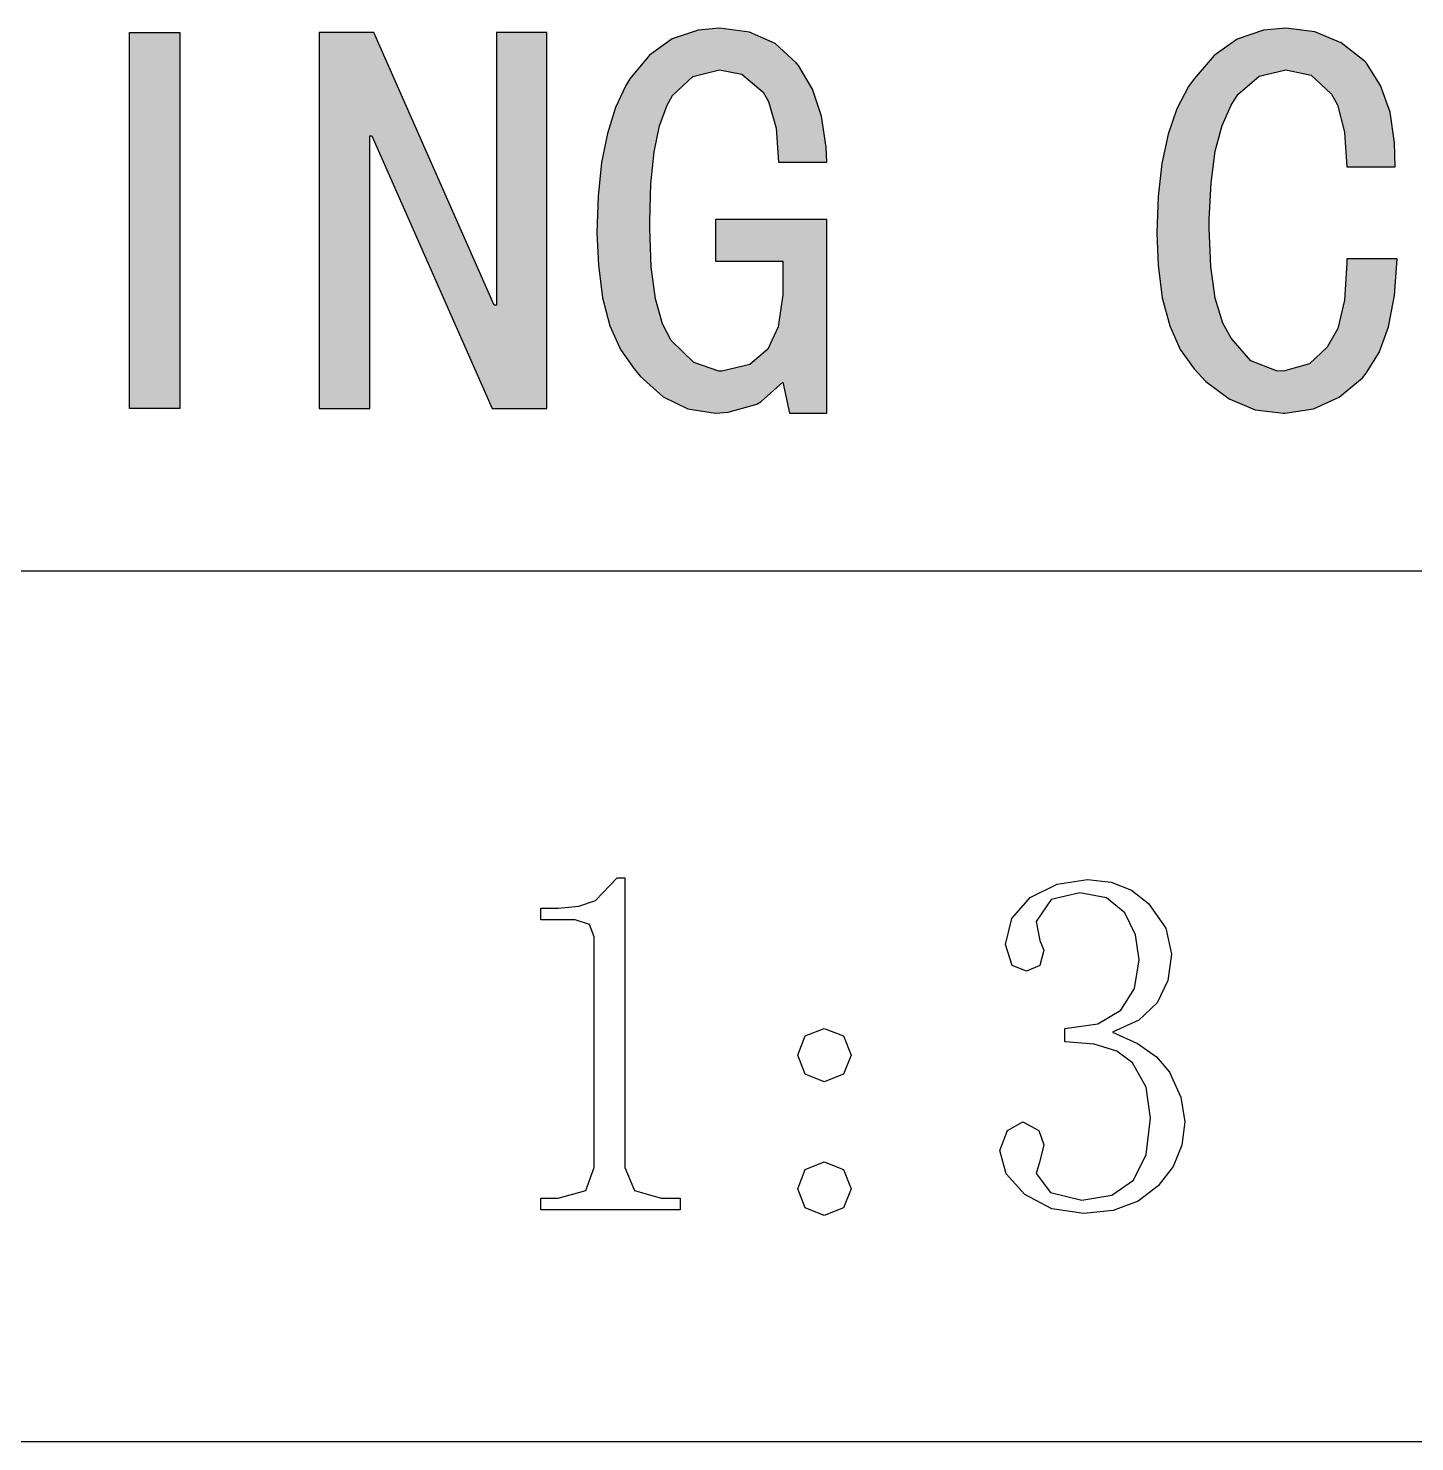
# Model space of a CAD drawing. Extents: x 0 to 420, y 0 to 297.
# Drawn here: x 373.01 to 383.64, y 28.33 to 39.16 of the extents above; entities that cross this region are included whole.
import ezdxf

# ---------------------------------------------------------------- set-up
doc = ezdxf.new("R2010")
doc.units = 0

msp = doc.modelspace()

# ---------------------------------------------------------------- linework, layer by layer
at = {"color": 154, "lineweight": 25, "ltscale": 0.072032}
for p, q in [((373.787, 36.247), (373.787, 39.128)), ((374.173, 39.128), (374.173, 36.247)), ((375.243, 39.128), (375.243, 36.247)), ((376.988, 36.247), (376.988, 39.128))]:
    msp.add_line(p, q, dxfattribs=at)
at = {"color": 154, "lineweight": 25, "ltscale": 0.009668}
for p, q in [((373.787, 39.128), (374.173, 39.128)), ((374.173, 36.247), (373.787, 36.247))]:
    msp.add_line(p, q, dxfattribs=at)
at = {"color": 154, "lineweight": 25, "ltscale": 0.010467}
for p, q in [((375.662, 39.128), (375.243, 39.128)), ((376.569, 36.247), (376.988, 36.247))]:
    msp.add_line(p, q, dxfattribs=at)
at = {"color": 154, "lineweight": 25, "ltscale": 0.057115}
msp.add_line((376.584, 37.038), (375.662, 39.128), dxfattribs=at)
at = {"color": 154, "lineweight": 25, "ltscale": 0.009667}
for p, q in [((376.988, 39.128), (376.601, 39.128)), ((383.506, 37.393), (383.12, 37.393)), ((375.243, 36.247), (375.63, 36.247))]:
    msp.add_line(p, q, dxfattribs=at)
at = {"color": 154, "lineweight": 25, "ltscale": 0.052261}
msp.add_line((376.601, 39.128), (376.601, 37.038), dxfattribs=at)
at = {"color": 154, "lineweight": 25, "ltscale": 0.005287}
msp.add_line((378.148, 39.146), (377.947, 39.079), dxfattribs=at)
at = {"color": 154, "lineweight": 25, "ltscale": 0.004086}
msp.add_line((378.311, 39.16), (378.148, 39.146), dxfattribs=at)
at = {"color": 154, "lineweight": 25, "ltscale": 0.005788}
msp.add_line((378.54, 39.131), (378.311, 39.16), dxfattribs=at)
at = {"color": 154, "lineweight": 25, "ltscale": 0.005402}
msp.add_line((378.738, 39.044), (378.54, 39.131), dxfattribs=at)
at = {"color": 154, "lineweight": 25, "ltscale": 0.00531}
msp.add_line((382.48, 39.146), (382.279, 39.076), dxfattribs=at)
at = {"color": 154, "lineweight": 25, "ltscale": 0.004304}
msp.add_line((382.651, 39.16), (382.48, 39.146), dxfattribs=at)
at = {"color": 154, "lineweight": 25, "ltscale": 0.005635}
msp.add_line((382.875, 39.134), (382.651, 39.16), dxfattribs=at)
at = {"color": 154, "lineweight": 25, "ltscale": 0.005441}
msp.add_line((383.076, 39.05), (382.875, 39.134), dxfattribs=at)
at = {"color": 154, "lineweight": 25, "ltscale": 0.005365}
msp.add_line((377.947, 39.079), (377.773, 38.954), dxfattribs=at)
at = {"color": 154, "lineweight": 25, "ltscale": 0.005452}
msp.add_line((378.898, 38.896), (378.738, 39.044), dxfattribs=at)
at = {"color": 154, "lineweight": 25, "ltscale": 0.005424}
msp.add_line((382.279, 39.076), (382.102, 38.951), dxfattribs=at)
at = {"color": 154, "lineweight": 25, "ltscale": 0.005642}
msp.add_line((383.253, 38.91), (383.076, 39.05), dxfattribs=at)
at = {"color": 154, "lineweight": 25, "ltscale": 0.005835}
msp.add_line((377.773, 38.954), (377.624, 38.774), dxfattribs=at)
at = {"color": 154, "lineweight": 25, "ltscale": 0.000670305}
msp.add_line((378.915, 38.876), (378.898, 38.896), dxfattribs=at)
at = {"color": 154, "lineweight": 25, "ltscale": 0.005873}
msp.add_line((382.102, 38.951), (381.948, 38.774), dxfattribs=at)
at = {"color": 154, "lineweight": 25, "ltscale": 0.000616962}
msp.add_line((383.271, 38.893), (383.253, 38.91), dxfattribs=at)
at = {"color": 154, "lineweight": 25, "ltscale": 0.005062}
msp.add_line((383.378, 38.721), (383.271, 38.893), dxfattribs=at)
at = {"color": 154, "lineweight": 25, "ltscale": 0.001533}
msp.add_line((377.624, 38.774), (377.592, 38.721), dxfattribs=at)
at = {"color": 154, "lineweight": 25, "ltscale": 0.005349}
for p, q in [((377.95, 38.646), (378.107, 38.791)), ((382.846, 38.8), (383.003, 38.655))]:
    msp.add_line(p, q, dxfattribs=at)
at = {"color": 154, "lineweight": 25, "ltscale": 0.005236}
msp.add_line((378.107, 38.791), (378.311, 38.841), dxfattribs=at)
at = {"color": 154, "lineweight": 25, "ltscale": 0.004362}
msp.add_line((378.311, 38.841), (378.482, 38.809), dxfattribs=at)
at = {"color": 154, "lineweight": 25, "ltscale": 0.005315}
msp.add_line((378.482, 38.809), (378.645, 38.672), dxfattribs=at)
at = {"color": 154, "lineweight": 25, "ltscale": 0.005248}
msp.add_line((379.023, 38.695), (378.915, 38.876), dxfattribs=at)
at = {"color": 154, "lineweight": 25, "ltscale": 0.001835}
msp.add_line((381.948, 38.774), (381.907, 38.713), dxfattribs=at)
at = {"color": 154, "lineweight": 25, "ltscale": 0.005409}
msp.add_line((382.285, 38.652), (382.448, 38.794), dxfattribs=at)
at = {"color": 154, "lineweight": 25, "ltscale": 0.005219}
msp.add_line((382.448, 38.794), (382.651, 38.841), dxfattribs=at)
at = {"color": 154, "lineweight": 25, "ltscale": 0.004975}
msp.add_line((382.651, 38.841), (382.846, 38.8), dxfattribs=at)
at = {"color": 154, "lineweight": 25, "ltscale": 0.00465}
msp.add_line((377.592, 38.721), (377.514, 38.553), dxfattribs=at)
at = {"color": 154, "lineweight": 25, "ltscale": 0.002082}
msp.add_line((378.645, 38.672), (378.686, 38.599), dxfattribs=at)
at = {"color": 154, "lineweight": 25, "ltscale": 0.005516}
msp.add_line((379.093, 38.486), (379.023, 38.695), dxfattribs=at)
at = {"color": 154, "lineweight": 25, "ltscale": 0.00478}
msp.add_line((381.907, 38.713), (381.817, 38.544), dxfattribs=at)
at = {"color": 154, "lineweight": 25, "ltscale": 0.005403}
msp.add_line((383.451, 38.518), (383.378, 38.721), dxfattribs=at)
at = {"color": 154, "lineweight": 25, "ltscale": 0.004185}
msp.add_line((377.851, 38.413), (377.909, 38.57), dxfattribs=at)
at = {"color": 154, "lineweight": 25, "ltscale": 0.002146}
msp.add_line((377.909, 38.57), (377.95, 38.646), dxfattribs=at)
at = {"color": 154, "lineweight": 25, "ltscale": 0.005292}
msp.add_line((378.686, 38.599), (378.744, 38.396), dxfattribs=at)
at = {"color": 154, "lineweight": 25, "ltscale": 0.004229}
msp.add_line((382.163, 38.416), (382.233, 38.57), dxfattribs=at)
at = {"color": 154, "lineweight": 25, "ltscale": 0.00242}
msp.add_line((382.233, 38.57), (382.285, 38.652), dxfattribs=at)
at = {"color": 154, "lineweight": 25, "ltscale": 0.002309}
msp.add_line((383.003, 38.655), (383.047, 38.573), dxfattribs=at)
at = {"color": 154, "lineweight": 25, "ltscale": 0.005413}
msp.add_line((383.047, 38.573), (383.102, 38.364), dxfattribs=at)
at = {"color": 154, "lineweight": 25, "ltscale": 0.005173}
msp.add_line((377.514, 38.553), (377.453, 38.355), dxfattribs=at)
at = {"color": 154, "lineweight": 25, "ltscale": 0.005952}
for p, q in [((379.128, 38.25), (379.093, 38.486)), ((383.486, 38.282), (383.451, 38.518))]:
    msp.add_line(p, q, dxfattribs=at)
at = {"color": 154, "lineweight": 25, "ltscale": 0.005149}
msp.add_line((381.817, 38.544), (381.75, 38.349), dxfattribs=at)
at = {"color": 154, "lineweight": 25, "ltscale": 0.005716}
msp.add_line((377.453, 38.355), (377.406, 38.131), dxfattribs=at)
at = {"color": 154, "lineweight": 25, "ltscale": 0.005118}
msp.add_line((377.811, 38.213), (377.851, 38.413), dxfattribs=at)
at = {"color": 154, "lineweight": 25, "ltscale": 0.006561}
msp.add_line((378.744, 38.396), (378.764, 38.134), dxfattribs=at)
at = {"color": 154, "lineweight": 25, "ltscale": 0.005732}
msp.add_line((381.75, 38.349), (381.701, 38.125), dxfattribs=at)
at = {"color": 154, "lineweight": 25, "ltscale": 0.005113}
msp.add_line((382.111, 38.218), (382.163, 38.416), dxfattribs=at)
at = {"color": 154, "lineweight": 25, "ltscale": 0.006629}
msp.add_line((383.102, 38.364), (383.12, 38.099), dxfattribs=at)
at = {"color": 154, "lineweight": 25, "ltscale": 0.052189}
msp.add_line((375.63, 36.247), (375.63, 38.335), dxfattribs=at)
at = {"color": 154, "lineweight": 25, "ltscale": 0.000436401}
for p, q in [((375.63, 38.335), (375.647, 38.335)), ((376.601, 37.038), (376.584, 37.038))]:
    msp.add_line(p, q, dxfattribs=at)
at = {"color": 154, "lineweight": 25, "ltscale": 0.057049}
msp.add_line((375.647, 38.335), (376.569, 36.247), dxfattribs=at)
at = {"color": 154, "lineweight": 25, "ltscale": 0.002911}
msp.add_line((379.133, 38.134), (379.128, 38.25), dxfattribs=at)
at = {"color": 154, "lineweight": 25, "ltscale": 0.00458}
msp.add_line((383.489, 38.099), (383.486, 38.282), dxfattribs=at)
at = {"color": 154, "lineweight": 25, "ltscale": 0.00643}
msp.add_line((377.406, 38.131), (377.38, 37.875), dxfattribs=at)
at = {"color": 154, "lineweight": 25, "ltscale": 0.006141}
msp.add_line((377.784, 37.968), (377.811, 38.213), dxfattribs=at)
at = {"color": 154, "lineweight": 25, "ltscale": 0.009231}
for p, q in [((378.764, 38.134), (379.133, 38.134)), ((383.12, 38.099), (383.489, 38.099))]:
    msp.add_line(p, q, dxfattribs=at)
at = {"color": 154, "lineweight": 25, "ltscale": 0.006365}
msp.add_line((381.701, 38.125), (381.672, 37.872), dxfattribs=at)
at = {"color": 154, "lineweight": 25, "ltscale": 0.006086}
msp.add_line((382.079, 37.977), (382.111, 38.218), dxfattribs=at)
at = {"color": 154, "lineweight": 25, "ltscale": 0.007199}
msp.add_line((377.776, 37.681), (377.784, 37.968), dxfattribs=at)
at = {"color": 154, "lineweight": 25, "ltscale": 0.00706}
msp.add_line((382.064, 37.695), (382.079, 37.977), dxfattribs=at)
at = {"color": 154, "lineweight": 25, "ltscale": 0.007054}
msp.add_line((377.38, 37.875), (377.371, 37.593), dxfattribs=at)
at = {"color": 154, "lineweight": 25, "ltscale": 0.006981}
msp.add_line((381.672, 37.872), (381.663, 37.593), dxfattribs=at)
at = {"color": 154, "lineweight": 25, "ltscale": 0.02137}
msp.add_line((379.133, 37.695), (378.279, 37.695), dxfattribs=at)
at = {"color": 154, "lineweight": 25, "ltscale": 0.007996}
msp.add_line((378.279, 37.695), (378.279, 37.375), dxfattribs=at)
at = {"color": 154, "lineweight": 25, "ltscale": 0.03707}
msp.add_line((379.133, 36.212), (379.133, 37.695), dxfattribs=at)
at = {"color": 154, "lineweight": 25, "ltscale": 0.001672}
msp.add_line((382.064, 37.628), (382.064, 37.695), dxfattribs=at)
at = {"color": 154, "lineweight": 25, "ltscale": 0.006185}
msp.add_line((377.371, 37.593), (377.383, 37.346), dxfattribs=at)
at = {"color": 154, "lineweight": 25, "ltscale": 0.001308}
msp.add_line((377.776, 37.628), (377.776, 37.681), dxfattribs=at)
at = {"color": 154, "lineweight": 25, "ltscale": 0.00742}
msp.add_line((377.787, 37.332), (377.776, 37.628), dxfattribs=at)
at = {"color": 154, "lineweight": 25, "ltscale": 0.006182}
msp.add_line((381.663, 37.593), (381.672, 37.346), dxfattribs=at)
at = {"color": 154, "lineweight": 25, "ltscale": 0.007347}
msp.add_line((382.076, 37.335), (382.064, 37.628), dxfattribs=at)
at = {"color": 154, "lineweight": 25, "ltscale": 0.012939}
msp.add_line((378.279, 37.375), (378.796, 37.375), dxfattribs=at)
at = {"color": 154, "lineweight": 25, "ltscale": 0.004652}
msp.add_line((378.796, 37.375), (378.796, 37.189), dxfattribs=at)
at = {"color": 154, "lineweight": 25, "ltscale": 0.000799465}
msp.add_line((383.12, 37.393), (383.12, 37.361), dxfattribs=at)
at = {"color": 154, "lineweight": 25, "ltscale": 0.006996}
msp.add_line((383.486, 37.114), (383.506, 37.393), dxfattribs=at)
at = {"color": 154, "lineweight": 25, "ltscale": 0.006302}
for p, q in [((377.383, 37.346), (377.415, 37.096)), ((381.672, 37.346), (381.704, 37.096))]:
    msp.add_line(p, q, dxfattribs=at)
at = {"color": 154, "lineweight": 25, "ltscale": 0.006158}
msp.add_line((377.819, 37.087), (377.787, 37.332), dxfattribs=at)
at = {"color": 154, "lineweight": 25, "ltscale": 0.006096}
msp.add_line((382.111, 37.093), (382.076, 37.335), dxfattribs=at)
at = {"color": 154, "lineweight": 25, "ltscale": 0.007137}
msp.add_line((383.12, 37.361), (383.102, 37.076), dxfattribs=at)
at = {"color": 154, "lineweight": 25, "ltscale": 0.001744}
msp.add_line((378.796, 37.189), (378.796, 37.119), dxfattribs=at)
at = {"color": 154, "lineweight": 25, "ltscale": 0.005553}
msp.add_line((377.415, 37.096), (377.47, 36.881), dxfattribs=at)
at = {"color": 154, "lineweight": 25, "ltscale": 0.004992}
msp.add_line((377.874, 36.896), (377.819, 37.087), dxfattribs=at)
at = {"color": 154, "lineweight": 25, "ltscale": 0.00624}
msp.add_line((378.796, 37.119), (378.761, 36.872), dxfattribs=at)
at = {"color": 154, "lineweight": 25, "ltscale": 0.005572}
msp.add_line((381.704, 37.096), (381.762, 36.881), dxfattribs=at)
at = {"color": 154, "lineweight": 25, "ltscale": 0.005013}
msp.add_line((382.169, 36.901), (382.111, 37.093), dxfattribs=at)
at = {"color": 154, "lineweight": 25, "ltscale": 0.005536}
for p, q in [((383.102, 37.076), (383.05, 36.861)), ((378.543, 36.584), (378.328, 36.532))]:
    msp.add_line(p, q, dxfattribs=at)
at = {"color": 154, "lineweight": 25, "ltscale": 0.006144}
msp.add_line((383.439, 36.872), (383.486, 37.114), dxfattribs=at)
at = {"color": 154, "lineweight": 25, "ltscale": 0.005011}
for p, q in [((377.47, 36.881), (377.552, 36.698)), ((381.762, 36.881), (381.843, 36.698))]:
    msp.add_line(p, q, dxfattribs=at)
at = {"color": 154, "lineweight": 25, "ltscale": 0.003609}
msp.add_line((377.941, 36.768), (377.874, 36.896), dxfattribs=at)
at = {"color": 154, "lineweight": 25, "ltscale": 0.004747}
msp.add_line((378.761, 36.872), (378.68, 36.701), dxfattribs=at)
at = {"color": 154, "lineweight": 25, "ltscale": 0.003318}
msp.add_line((382.233, 36.785), (382.169, 36.901), dxfattribs=at)
at = {"color": 154, "lineweight": 25, "ltscale": 0.004102}
msp.add_line((383.05, 36.861), (382.968, 36.718), dxfattribs=at)
at = {"color": 154, "lineweight": 25, "ltscale": 0.005266}
for p, q in [((383.367, 36.675), (383.439, 36.872)), ((377.88, 36.337), (378.069, 36.244))]:
    msp.add_line(p, q, dxfattribs=at)
at = {"color": 154, "lineweight": 25, "ltscale": 0.006014}
msp.add_line((378.113, 36.599), (377.941, 36.768), dxfattribs=at)
at = {"color": 154, "lineweight": 25, "ltscale": 0.005771}
msp.add_line((382.384, 36.611), (382.233, 36.785), dxfattribs=at)
at = {"color": 154, "lineweight": 25, "ltscale": 0.00468}
msp.add_line((382.968, 36.718), (382.832, 36.59), dxfattribs=at)
at = {"color": 154, "lineweight": 25, "ltscale": 0.004537}
msp.add_line((377.552, 36.698), (377.656, 36.55), dxfattribs=at)
at = {"color": 154, "lineweight": 25, "ltscale": 0.004486}
msp.add_line((378.68, 36.701), (378.543, 36.584), dxfattribs=at)
at = {"color": 154, "lineweight": 25, "ltscale": 0.004538}
msp.add_line((381.843, 36.698), (381.948, 36.55), dxfattribs=at)
at = {"color": 154, "lineweight": 25, "ltscale": 0.005224}
msp.add_line((382.579, 36.535), (382.384, 36.611), dxfattribs=at)
at = {"color": 154, "lineweight": 25, "ltscale": 0.004638}
msp.add_line((383.268, 36.518), (383.367, 36.675), dxfattribs=at)
at = {"color": 154, "lineweight": 25, "ltscale": 0.001806}
msp.add_line((377.656, 36.55), (377.703, 36.494), dxfattribs=at)
at = {"color": 154, "lineweight": 25, "ltscale": 0.00508}
msp.add_line((378.305, 36.532), (378.113, 36.599), dxfattribs=at)
at = {"color": 154, "lineweight": 25, "ltscale": 0.00058136}
msp.add_line((378.328, 36.532), (378.305, 36.532), dxfattribs=at)
at = {"color": 154, "lineweight": 25, "ltscale": 0.003291}
msp.add_line((381.948, 36.55), (382.038, 36.454), dxfattribs=at)
at = {"color": 154, "lineweight": 25, "ltscale": 0.001384}
msp.add_line((382.634, 36.532), (382.579, 36.535), dxfattribs=at)
at = {"color": 154, "lineweight": 25, "ltscale": 0.005152}
msp.add_line((382.832, 36.59), (382.634, 36.532), dxfattribs=at)
at = {"color": 154, "lineweight": 25, "ltscale": 0.001136}
msp.add_line((383.239, 36.483), (383.268, 36.518), dxfattribs=at)
at = {"color": 154, "lineweight": 25, "ltscale": 0.005921}
msp.add_line((377.703, 36.494), (377.88, 36.337), dxfattribs=at)
at = {"color": 154, "lineweight": 25, "ltscale": 0.00556}
msp.add_line((378.63, 36.3), (378.796, 36.448), dxfattribs=at)
at = {"color": 154, "lineweight": 25, "ltscale": 0.006031}
msp.add_line((378.796, 36.448), (378.848, 36.212), dxfattribs=at)
at = {"color": 154, "lineweight": 25, "ltscale": 0.005612}
msp.add_line((382.038, 36.454), (382.218, 36.32), dxfattribs=at)
at = {"color": 154, "lineweight": 25, "ltscale": 0.00578}
msp.add_line((383.061, 36.334), (383.239, 36.483), dxfattribs=at)
at = {"color": 154, "lineweight": 25, "ltscale": 0.00101}
msp.add_line((378.596, 36.279), (378.63, 36.3), dxfattribs=at)
at = {"color": 154, "lineweight": 25, "ltscale": 0.005345}
msp.add_line((382.218, 36.32), (382.416, 36.238), dxfattribs=at)
at = {"color": 154, "lineweight": 25, "ltscale": 0.005432}
msp.add_line((382.864, 36.244), (383.061, 36.334), dxfattribs=at)
at = {"color": 154, "lineweight": 25, "ltscale": 0.005294}
msp.add_line((378.069, 36.244), (378.279, 36.212), dxfattribs=at)
at = {"color": 154, "lineweight": 25, "ltscale": 0.002476}
msp.add_line((378.279, 36.212), (378.377, 36.218), dxfattribs=at)
at = {"color": 154, "lineweight": 25, "ltscale": 0.005661}
msp.add_line((378.377, 36.218), (378.596, 36.279), dxfattribs=at)
at = {"color": 154, "lineweight": 25, "ltscale": 0.007123}
msp.add_line((378.848, 36.212), (379.133, 36.212), dxfattribs=at)
at = {"color": 154, "lineweight": 25, "ltscale": 0.005491}
msp.add_line((382.416, 36.238), (382.634, 36.212), dxfattribs=at)
at = {"color": 154, "lineweight": 25, "ltscale": 0.000217438}
msp.add_line((382.634, 36.212), (382.643, 36.212), dxfattribs=at)
at = {"color": 154, "lineweight": 25, "ltscale": 0.005582}
msp.add_line((382.643, 36.212), (382.864, 36.244), dxfattribs=at)
at = {"color": 7, "lineweight": 25}
for p, q in [((415, 35), (235, 35)), ((415, 28.33), (363, 28.33))]:
    msp.add_line(p, q, dxfattribs=at)
for points in [[(377.585, 32.652), (377.585, 30.43), (377.658, 30.254), (377.863, 30.196), (378.009, 30.196), (378.009, 30.108), (376.942, 30.108), (376.942, 30.196), (377.074, 30.196), (377.286, 30.254), (377.351, 30.43), (377.351, 32.199), (377.315, 32.294), (377.205, 32.33), (376.942, 32.33), (376.942, 32.418), (377.074, 32.418), (377.233, 32.433), (377.359, 32.477), (377.527, 32.652)], [(381.878, 30.781), (381.855, 30.603), (381.787, 30.44), (381.673, 30.291), (381.519, 30.173), (381.329, 30.102), (381.103, 30.079), (380.858, 30.115), (380.65, 30.225), (380.507, 30.382), (380.46, 30.561), (380.518, 30.715), (380.635, 30.781), (380.759, 30.715), (380.796, 30.605), (380.767, 30.481), (380.737, 30.386), (380.847, 30.24), (381.088, 30.181), (381.318, 30.22), (381.483, 30.335), (381.582, 30.53), (381.614, 30.81), (381.58, 31.048), (381.476, 31.234), (381.356, 31.323), (381.183, 31.377), (380.957, 31.395), (380.957, 31.497), (381.211, 31.532), (381.388, 31.636), (381.492, 31.802), (381.527, 32.023), (381.499, 32.215), (381.417, 32.382), (381.276, 32.497), (381.074, 32.535), (380.854, 32.484), (380.737, 32.316), (380.767, 32.17), (380.796, 32.096), (380.767, 31.98), (380.664, 31.936), (380.555, 31.98), (380.503, 32.14), (380.551, 32.34), (380.693, 32.499), (380.898, 32.603), (381.132, 32.637), (381.314, 32.617), (381.47, 32.556), (381.6, 32.455), (381.731, 32.266), (381.775, 32.067), (381.748, 31.864), (381.666, 31.694), (381.525, 31.561), (381.322, 31.468), (381.514, 31.382), (381.66, 31.279), (381.761, 31.161), (381.848, 30.971)], [(379.319, 31.292), (379.261, 31.146), (379.114, 31.088), (378.968, 31.146), (378.91, 31.292), (378.968, 31.439), (379.114, 31.497), (379.261, 31.439)], [(379.319, 30.269), (379.261, 30.123), (379.114, 30.064), (378.968, 30.123), (378.91, 30.269), (378.968, 30.415), (379.114, 30.474), (379.261, 30.415)]]:
    msp.add_lwpolyline(points, close=True, dxfattribs=at)
at = {"color": 154, "lineweight": 5}
for points in [[(373.787, 39.128), (373.787, 36.247), (374.173, 39.128), (374.173, 36.247)], [(375.662, 39.128), (375.243, 39.128), (375.647, 38.335), (375.63, 38.335)], [(375.243, 39.128), (375.243, 36.247), (375.63, 38.335), (375.63, 36.247)], [(375.662, 39.128), (375.647, 38.335), (376.584, 37.038), (376.569, 36.247)], [(376.988, 36.247), (376.988, 39.128), (376.601, 37.038), (376.601, 39.128)], [(377.947, 39.079), (377.95, 38.646), (378.148, 39.146)], [(377.95, 38.646), (378.107, 38.791), (378.148, 39.146), (378.311, 38.841)], [(378.148, 39.146), (378.311, 38.841), (378.311, 39.16), (378.482, 38.809)], [(378.311, 39.16), (378.482, 38.809), (378.54, 39.131), (378.645, 38.672)], [(378.54, 39.131), (378.645, 38.672), (378.738, 39.044)], [(382.279, 39.076), (382.285, 38.652), (382.48, 39.146)], [(382.285, 38.652), (382.448, 38.794), (382.48, 39.146), (382.651, 38.841)], [(382.48, 39.146), (382.651, 38.841), (382.651, 39.16), (382.846, 38.8)], [(382.651, 39.16), (382.846, 38.8), (382.875, 39.134), (383.003, 38.655)], [(382.875, 39.134), (383.003, 38.655), (383.076, 39.05)], [(377.947, 39.079), (377.773, 38.954), (377.851, 38.413), (377.811, 38.213)], [(377.947, 39.079), (377.851, 38.413), (377.95, 38.646), (377.909, 38.57)], [(378.645, 38.672), (378.686, 38.599), (378.738, 39.044), (378.744, 38.396)], [(378.738, 39.044), (378.744, 38.396), (378.898, 38.896), (378.764, 38.134)], [(382.279, 39.076), (382.102, 38.951), (382.163, 38.416), (382.111, 38.218)], [(382.279, 39.076), (382.163, 38.416), (382.285, 38.652), (382.233, 38.57)], [(383.003, 38.655), (383.047, 38.573), (383.076, 39.05), (383.102, 38.364)], [(383.076, 39.05), (383.102, 38.364), (383.253, 38.91), (383.12, 38.099)], [(377.656, 36.55), (377.703, 36.494), (377.624, 38.774), (377.773, 38.954)], [(377.703, 36.494), (377.776, 37.628), (377.773, 38.954), (377.776, 37.681)], [(377.773, 38.954), (377.776, 37.681), (377.784, 37.968)], [(377.811, 38.213), (377.773, 38.954), (377.784, 37.968)], [(379.133, 38.134), (378.898, 38.896), (378.764, 38.134)], [(379.133, 38.134), (379.023, 38.695), (378.898, 38.896), (378.915, 38.876)], [(381.948, 38.774), (382.064, 37.695), (382.102, 38.951), (382.079, 37.977)], [(382.102, 38.951), (382.079, 37.977), (382.111, 38.218)], [(383.489, 38.099), (383.253, 38.91), (383.12, 38.099)], [(383.489, 38.099), (383.378, 38.721), (383.253, 38.91), (383.271, 38.893)], [(377.656, 36.55), (377.624, 38.774), (377.552, 36.698), (377.592, 38.721)], [(381.907, 38.713), (381.948, 36.55), (381.948, 38.774)], [(381.948, 36.55), (382.038, 36.454), (381.948, 38.774), (382.064, 37.695)], [(377.514, 38.553), (377.552, 36.698), (377.592, 38.721)], [(379.133, 38.134), (379.128, 38.25), (379.023, 38.695), (379.093, 38.486)], [(381.817, 38.544), (381.843, 36.698), (381.907, 38.713), (381.948, 36.55)], [(383.489, 38.099), (383.486, 38.282), (383.378, 38.721), (383.451, 38.518)], [(377.453, 38.355), (377.47, 36.881), (377.514, 38.553), (377.552, 36.698)], [(381.75, 38.349), (381.762, 36.881), (381.817, 38.544), (381.843, 36.698)], [(377.406, 38.131), (377.415, 37.096), (377.453, 38.355), (377.47, 36.881)], [(381.701, 38.125), (381.704, 37.096), (381.75, 38.349), (381.762, 36.881)], [(377.38, 37.875), (377.383, 37.346), (377.406, 38.131), (377.415, 37.096)], [(381.672, 37.872), (381.704, 37.096), (381.701, 38.125)], [(377.383, 37.346), (377.38, 37.875), (377.371, 37.593)], [(381.672, 37.872), (381.663, 37.593), (381.704, 37.096), (381.672, 37.346)], [(378.279, 37.695), (378.279, 37.375), (379.133, 37.695), (378.796, 37.375)], [(378.848, 36.212), (379.133, 36.212), (378.796, 37.375), (379.133, 37.695)], [(382.038, 36.454), (382.064, 37.628), (382.064, 37.695)], [(377.88, 36.337), (377.787, 37.332), (377.703, 36.494), (377.776, 37.628)], [(382.218, 36.32), (382.076, 37.335), (382.038, 36.454), (382.064, 37.628)], [(378.848, 36.212), (378.796, 37.375), (378.796, 37.119), (378.796, 37.189)], [(383.12, 37.393), (383.12, 37.361), (383.239, 36.483), (383.102, 37.076)], [(383.506, 37.393), (383.12, 37.393), (383.268, 36.518), (383.239, 36.483)], [(383.506, 37.393), (383.268, 36.518), (383.439, 36.872), (383.367, 36.675)], [(383.506, 37.393), (383.439, 36.872), (383.486, 37.114)], [(377.874, 36.896), (377.819, 37.087), (377.88, 36.337), (377.787, 37.332)], [(382.169, 36.901), (382.111, 37.093), (382.218, 36.32), (382.076, 37.335)], [(378.68, 36.701), (378.796, 36.448), (378.761, 36.872), (378.796, 37.119)], [(378.848, 36.212), (378.796, 37.119), (378.796, 36.448)], [(383.239, 36.483), (383.102, 37.076), (383.061, 36.334), (383.05, 36.861)], [(376.988, 36.247), (376.601, 37.038), (376.569, 36.247), (376.584, 37.038)], [(377.874, 36.896), (377.88, 36.337), (377.941, 36.768), (378.069, 36.244)], [(382.233, 36.785), (382.169, 36.901), (382.416, 36.238), (382.218, 36.32)], [(383.061, 36.334), (383.05, 36.861), (382.968, 36.718)], [(377.941, 36.768), (378.069, 36.244), (378.113, 36.599), (378.279, 36.212)], [(382.416, 36.238), (382.384, 36.611), (382.233, 36.785)], [(383.061, 36.334), (382.968, 36.718), (382.864, 36.244), (382.832, 36.59)], [(378.543, 36.584), (378.596, 36.279), (378.68, 36.701)], [(378.596, 36.279), (378.63, 36.3), (378.68, 36.701), (378.796, 36.448)], [(382.634, 36.212), (382.579, 36.535), (382.416, 36.238), (382.384, 36.611)], [(378.113, 36.599), (378.279, 36.212), (378.305, 36.532), (378.377, 36.218)], [(378.305, 36.532), (378.377, 36.218), (378.328, 36.532)], [(378.543, 36.584), (378.328, 36.532), (378.596, 36.279), (378.377, 36.218)], [(382.643, 36.212), (382.634, 36.532), (382.634, 36.212), (382.579, 36.535)], [(382.864, 36.244), (382.832, 36.59), (382.643, 36.212), (382.634, 36.532)]]:
    msp.add_solid(points, dxfattribs=at)

doc.saveas('drawing.dxf')
